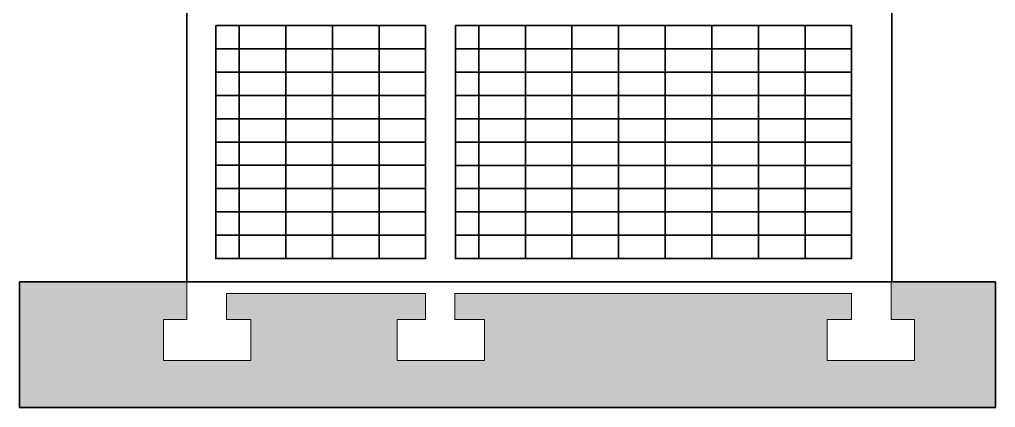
# Model space of a CAD drawing. Header units: inches. Extents: x 278 to 13058, y 15 to 10330.
# Drawn here: x 5562 to 6399, y 8008 to 8341 of the extents above; entities that cross this region are included whole.
import ezdxf

# ---------------------------------------------------------------- set-up
doc = ezdxf.new("R2010")
doc.units = ezdxf.units.IN
doc.header["$MEASUREMENT"] = 0
for name, color, linetype, lineweight in [('A-ANNO-SYMB', 3, 'Continuous', 18), ('A-ELEV-MBE1', 7, 'Continuous', 35), ('A-SECT-MCUT', 7, 'Continuous', 35), ('A-SECT-PATT', 8, 'Continuous', 18), ('A-WALL-FULL', 7, 'Continuous', 35)]:
    doc.layers.add(name, color=color, linetype=linetype, lineweight=lineweight)
pattern_1 = [(360, (5391.0993, 9254.723), (3.125, 6.25), [0, -6.25])]

msp = doc.modelspace()

# ---------------------------------------------------------------- hatches: boundary and pattern name
at = {"layer": 'A-SECT-PATT'}
h = msp.add_hatch(dxfattribs=at)
h.set_pattern_fill('DOTS', color=256, scale=100, angle=90, style=0)
h.set_pattern_definition(pattern_1)
h.paths.add_polyline_path([(6399.059, 8007.874), (6399.059, 8115.783), (6309.637, 8115.783), (6309.637, 8090.783), (6309.637, 8083.283), (6329.553, 8083.283), (6329.553, 8048.283), (6254.553, 8048.283), (6254.553, 8083.283), (6275.648, 8083.283), (6275.648, 8105.821), (5935.099, 8105.783), (5935.099, 8083.283), (5939.674, 8083.283), (5960.608, 8083.283), (5960.608, 8048.283), (5885.608, 8048.283), (5885.608, 8083.283), (5905.525, 8083.283), (5910.099, 8083.283), (5910.099, 8105.783), (5739.249, 8105.783), (5739.249, 8090.783), (5739.249, 8083.283), (5760.183, 8083.283), (5760.183, 8048.283), (5685.183, 8048.283), (5685.183, 8083.283), (5705.099, 8083.283), (5705.099, 8098.283), (5705.099, 8115.783), (5561.622, 8115.783), (5561.622, 8007.874)])
h = msp.add_hatch(dxfattribs=at)
h.set_pattern_fill('DOTS', color=256, scale=100, angle=90, style=0)
h.set_pattern_definition(pattern_1)
h.paths.add_polyline_path([(6399.059, 8007.874), (6399.059, 8115.783), (6309.637, 8115.783), (6309.637, 8090.783), (6309.637, 8083.283), (6329.553, 8083.283), (6329.553, 8048.283), (6254.553, 8048.283), (6254.553, 8083.283), (6275.648, 8083.283), (6275.648, 8105.821), (5935.099, 8105.783), (5935.099, 8083.283), (5939.674, 8083.283), (5960.608, 8083.283), (5960.608, 8048.283), (5885.608, 8048.283), (5885.608, 8083.283), (5905.525, 8083.283), (5910.099, 8083.283), (5910.099, 8105.783), (5739.249, 8105.783), (5739.249, 8090.783), (5739.249, 8083.283), (5760.183, 8083.283), (5760.183, 8048.283), (5685.183, 8048.283), (5685.183, 8083.283), (5705.099, 8083.283), (5705.099, 8098.283), (5705.099, 8115.783), (5561.622, 8115.783), (5561.622, 8007.874)])

# ---------------------------------------------------------------- linework, layer by layer
at = {"layer": 'A-ANNO-SYMB', "ltscale": 0.003}
for p, q in [((5705.099, 8115.783), (5705.099, 8090.783)), ((5705.099, 8115.783), (5705.099, 8090.783)), ((6309.637, 8115.783), (6309.637, 8090.783)), ((6309.637, 8115.783), (6309.637, 8090.783)), ((5705.099, 8098.283), (5705.099, 8083.283)), ((5705.099, 8098.283), (5705.099, 8083.283)), ((5910.099, 8105.783), (5739.249, 8105.783)), ((5739.249, 8105.783), (5739.249, 8090.783)), ((5910.099, 8105.783), (5739.249, 8105.783)), ((5739.249, 8105.783), (5739.249, 8090.783)), ((5739.249, 8098.283), (5739.249, 8083.283)), ((5739.249, 8098.283), (5739.249, 8083.283)), ((5910.099, 8105.783), (5910.099, 8083.283)), ((5910.099, 8105.783), (5910.099, 8083.283)), ((6275.677, 8105.821), (5935.099, 8105.783)), ((6275.677, 8105.821), (5935.099, 8105.783)), ((5935.099, 8105.783), (5935.099, 8083.283)), ((5935.099, 8105.783), (5935.099, 8083.283)), ((6275.648, 8105.821), (6275.648, 8083.283)), ((6275.648, 8105.821), (6275.648, 8083.283)), ((6309.637, 8098.283), (6309.637, 8083.283)), ((6309.637, 8098.283), (6309.637, 8083.283)), ((5685.183, 8083.283), (5685.183, 8048.283)), ((5705.099, 8083.283), (5685.183, 8083.283)), ((5685.183, 8083.283), (5685.183, 8048.283)), ((5705.099, 8083.283), (5685.183, 8083.283)), ((5760.183, 8083.283), (5739.249, 8083.283)), ((5760.183, 8083.283), (5739.249, 8083.283)), ((5760.183, 8083.283), (5760.183, 8048.283)), ((5760.183, 8083.283), (5760.183, 8048.283)), ((5885.608, 8083.283), (5885.608, 8048.283)), ((5905.525, 8083.283), (5885.608, 8083.283)), ((5885.608, 8083.283), (5885.608, 8048.283)), ((5905.525, 8083.283), (5885.608, 8083.283)), ((5910.099, 8083.283), (5905.525, 8083.283)), ((5910.099, 8083.283), (5905.525, 8083.283)), ((5939.674, 8083.283), (5935.099, 8083.283)), ((5939.674, 8083.283), (5935.099, 8083.283)), ((5960.608, 8083.283), (5939.674, 8083.283)), ((5960.608, 8083.283), (5939.674, 8083.283)), ((5960.608, 8083.283), (5960.608, 8048.283)), ((5960.608, 8083.283), (5960.608, 8048.283)), ((6254.553, 8083.283), (6254.553, 8048.283)), ((6254.553, 8083.283), (6275.648, 8083.283)), ((6254.553, 8083.283), (6254.553, 8048.283)), ((6254.553, 8083.283), (6275.648, 8083.283)), ((6309.637, 8083.283), (6329.553, 8083.283)), ((6309.637, 8083.283), (6329.553, 8083.283)), ((6329.553, 8083.283), (6329.553, 8048.283)), ((6329.553, 8083.283), (6329.553, 8048.283)), ((5760.183, 8048.283), (5685.183, 8048.283)), ((5760.183, 8048.283), (5685.183, 8048.283)), ((5960.608, 8048.283), (5885.608, 8048.283)), ((5960.608, 8048.283), (5885.608, 8048.283)), ((6254.553, 8048.283), (6329.553, 8048.283)), ((6254.553, 8048.283), (6329.553, 8048.283))]:
    msp.add_line(p, q, dxfattribs=at)
at = {"layer": 'A-ELEV-MBE1'}
for p, q in [((5705.099, 8370.717), (5705.099, 8115.783)), ((5705.099, 8370.717), (5705.099, 8115.783)), ((6310.099, 8335.783), (6310.099, 8115.783)), ((6310.099, 8335.783), (6310.099, 8115.783)), ((5729.375, 8135.783), (5910.099, 8135.763)), ((5729.375, 8135.783), (5910.099, 8135.763)), ((5935.125, 8135.761), (6275.648, 8135.724)), ((5935.125, 8135.761), (6275.648, 8135.724)), ((5705.099, 8115.783), (5561.622, 8115.783)), ((5705.099, 8115.783), (5561.622, 8115.783)), ((6399.059, 8115.783), (6310.099, 8115.783)), ((6399.059, 8115.783), (6310.099, 8115.783)), ((6399.059, 8007.874), (5561.622, 8007.874)), ((6399.059, 8007.874), (5561.622, 8007.874))]:
    msp.add_line(p, q, dxfattribs=at)
for points in [[(5730.099, 8335.763), (5750.099, 8335.763), (5750.099, 8315.763), (5730.099, 8315.763)], [(5730.099, 8335.763), (5750.099, 8335.763), (5750.099, 8315.763), (5730.099, 8315.763)], [(5750.099, 8335.763), (5790.099, 8335.763), (5790.099, 8315.763), (5750.099, 8315.763)], [(5750.099, 8335.763), (5790.099, 8335.763), (5790.099, 8315.763), (5750.099, 8315.763)], [(5790.099, 8335.763), (5830.099, 8335.763), (5830.099, 8315.763), (5790.099, 8315.763)], [(5790.099, 8335.763), (5830.099, 8335.763), (5830.099, 8315.763), (5790.099, 8315.763)], [(5830.099, 8335.763), (5870.099, 8335.763), (5870.099, 8315.763), (5830.099, 8315.763)], [(5830.099, 8335.763), (5870.099, 8335.763), (5870.099, 8315.763), (5830.099, 8315.763)], [(5870.099, 8335.763), (5910.099, 8335.763), (5910.099, 8315.763), (5870.099, 8315.763)], [(5870.099, 8335.763), (5910.099, 8335.763), (5910.099, 8315.763), (5870.099, 8315.763)], [(5935.648, 8335.724), (5955.648, 8335.724), (5955.648, 8315.724), (5935.648, 8315.724)], [(5935.648, 8335.724), (5955.648, 8335.724), (5955.648, 8315.724), (5935.648, 8315.724)], [(5955.648, 8335.724), (5995.648, 8335.724), (5995.648, 8315.724), (5955.648, 8315.724)], [(5955.648, 8335.724), (5995.648, 8335.724), (5995.648, 8315.724), (5955.648, 8315.724)], [(5995.648, 8335.724), (6035.648, 8335.724), (6035.648, 8315.724), (5995.648, 8315.724)], [(5995.648, 8335.724), (6035.648, 8335.724), (6035.648, 8315.724), (5995.648, 8315.724)], [(6035.648, 8335.724), (6075.648, 8335.724), (6075.648, 8315.724), (6035.648, 8315.724)], [(6035.648, 8335.724), (6075.648, 8335.724), (6075.648, 8315.724), (6035.648, 8315.724)], [(6075.648, 8335.724), (6115.648, 8335.724), (6115.648, 8315.724), (6075.648, 8315.724)], [(6075.648, 8335.724), (6115.648, 8335.724), (6115.648, 8315.724), (6075.648, 8315.724)], [(6115.648, 8335.724), (6155.648, 8335.724), (6155.648, 8315.724), (6115.648, 8315.724)], [(6115.648, 8335.724), (6155.648, 8335.724), (6155.648, 8315.724), (6115.648, 8315.724)], [(6155.648, 8335.724), (6195.648, 8335.724), (6195.648, 8315.724), (6155.648, 8315.724)], [(6155.648, 8335.724), (6195.648, 8335.724), (6195.648, 8315.724), (6155.648, 8315.724)], [(6195.648, 8335.724), (6235.648, 8335.724), (6235.648, 8315.724), (6195.648, 8315.724)], [(6195.648, 8335.724), (6235.648, 8335.724), (6235.648, 8315.724), (6195.648, 8315.724)], [(6235.648, 8335.724), (6275.648, 8335.724), (6275.648, 8315.724), (6235.648, 8315.724)], [(6235.648, 8335.724), (6275.648, 8335.724), (6275.648, 8315.724), (6235.648, 8315.724)], [(5730.099, 8315.763), (5750.099, 8315.763), (5750.099, 8295.763), (5730.099, 8295.763)], [(5730.099, 8315.763), (5750.099, 8315.763), (5750.099, 8295.763), (5730.099, 8295.763)], [(5750.099, 8315.763), (5790.099, 8315.763), (5790.099, 8295.763), (5750.099, 8295.763)], [(5750.099, 8315.763), (5790.099, 8315.763), (5790.099, 8295.763), (5750.099, 8295.763)], [(5790.099, 8315.763), (5830.099, 8315.763), (5830.099, 8295.763), (5790.099, 8295.763)], [(5790.099, 8315.763), (5830.099, 8315.763), (5830.099, 8295.763), (5790.099, 8295.763)], [(5830.099, 8315.763), (5870.099, 8315.763), (5870.099, 8295.763), (5830.099, 8295.763)], [(5830.099, 8315.763), (5870.099, 8315.763), (5870.099, 8295.763), (5830.099, 8295.763)], [(5870.099, 8315.763), (5910.099, 8315.763), (5910.099, 8295.763), (5870.099, 8295.763)], [(5870.099, 8315.763), (5910.099, 8315.763), (5910.099, 8295.763), (5870.099, 8295.763)], [(5935.648, 8315.724), (5955.648, 8315.724), (5955.648, 8295.724), (5935.648, 8295.724)], [(5935.648, 8315.724), (5955.648, 8315.724), (5955.648, 8295.724), (5935.648, 8295.724)], [(5955.648, 8315.724), (5995.648, 8315.724), (5995.648, 8295.724), (5955.648, 8295.724)], [(5955.648, 8315.724), (5995.648, 8315.724), (5995.648, 8295.724), (5955.648, 8295.724)], [(5995.648, 8315.724), (6035.648, 8315.724), (6035.648, 8295.724), (5995.648, 8295.724)], [(5995.648, 8315.724), (6035.648, 8315.724), (6035.648, 8295.724), (5995.648, 8295.724)], [(6035.648, 8315.724), (6075.648, 8315.724), (6075.648, 8295.724), (6035.648, 8295.724)], [(6035.648, 8315.724), (6075.648, 8315.724), (6075.648, 8295.724), (6035.648, 8295.724)], [(6075.648, 8315.724), (6115.648, 8315.724), (6115.648, 8295.724), (6075.648, 8295.724)], [(6075.648, 8315.724), (6115.648, 8315.724), (6115.648, 8295.724), (6075.648, 8295.724)], [(6115.648, 8315.724), (6155.648, 8315.724), (6155.648, 8295.724), (6115.648, 8295.724)], [(6115.648, 8315.724), (6155.648, 8315.724), (6155.648, 8295.724), (6115.648, 8295.724)], [(6155.648, 8315.724), (6195.648, 8315.724), (6195.648, 8295.724), (6155.648, 8295.724)], [(6155.648, 8315.724), (6195.648, 8315.724), (6195.648, 8295.724), (6155.648, 8295.724)], [(6195.648, 8315.724), (6235.648, 8315.724), (6235.648, 8295.724), (6195.648, 8295.724)], [(6195.648, 8315.724), (6235.648, 8315.724), (6235.648, 8295.724), (6195.648, 8295.724)], [(6235.648, 8315.724), (6275.648, 8315.724), (6275.648, 8295.724), (6235.648, 8295.724)], [(6235.648, 8315.724), (6275.648, 8315.724), (6275.648, 8295.724), (6235.648, 8295.724)], [(5730.099, 8295.763), (5750.099, 8295.763), (5750.099, 8275.763), (5730.099, 8275.763)], [(5730.099, 8295.763), (5750.099, 8295.763), (5750.099, 8275.763), (5730.099, 8275.763)], [(5750.099, 8295.763), (5790.099, 8295.763), (5790.099, 8275.763), (5750.099, 8275.763)], [(5750.099, 8295.763), (5790.099, 8295.763), (5790.099, 8275.763), (5750.099, 8275.763)], [(5790.099, 8295.763), (5830.099, 8295.763), (5830.099, 8275.763), (5790.099, 8275.763)], [(5790.099, 8295.763), (5830.099, 8295.763), (5830.099, 8275.763), (5790.099, 8275.763)], [(5830.099, 8295.763), (5870.099, 8295.763), (5870.099, 8275.763), (5830.099, 8275.763)], [(5830.099, 8295.763), (5870.099, 8295.763), (5870.099, 8275.763), (5830.099, 8275.763)], [(5870.099, 8295.763), (5910.099, 8295.763), (5910.099, 8275.763), (5870.099, 8275.763)], [(5870.099, 8295.763), (5910.099, 8295.763), (5910.099, 8275.763), (5870.099, 8275.763)], [(5935.648, 8295.724), (5955.648, 8295.724), (5955.648, 8275.724), (5935.648, 8275.724)], [(5935.648, 8295.724), (5955.648, 8295.724), (5955.648, 8275.724), (5935.648, 8275.724)], [(5955.648, 8295.724), (5995.648, 8295.724), (5995.648, 8275.724), (5955.648, 8275.724)], [(5955.648, 8295.724), (5995.648, 8295.724), (5995.648, 8275.724), (5955.648, 8275.724)], [(5995.648, 8295.724), (6035.648, 8295.724), (6035.648, 8275.724), (5995.648, 8275.724)], [(5995.648, 8295.724), (6035.648, 8295.724), (6035.648, 8275.724), (5995.648, 8275.724)], [(6035.648, 8295.724), (6075.648, 8295.724), (6075.648, 8275.724), (6035.648, 8275.724)], [(6035.648, 8295.724), (6075.648, 8295.724), (6075.648, 8275.724), (6035.648, 8275.724)], [(6075.648, 8295.724), (6115.648, 8295.724), (6115.648, 8275.724), (6075.648, 8275.724)], [(6075.648, 8295.724), (6115.648, 8295.724), (6115.648, 8275.724), (6075.648, 8275.724)], [(6115.648, 8295.724), (6155.648, 8295.724), (6155.648, 8275.724), (6115.648, 8275.724)], [(6115.648, 8295.724), (6155.648, 8295.724), (6155.648, 8275.724), (6115.648, 8275.724)], [(6155.648, 8295.724), (6195.648, 8295.724), (6195.648, 8275.724), (6155.648, 8275.724)], [(6155.648, 8295.724), (6195.648, 8295.724), (6195.648, 8275.724), (6155.648, 8275.724)], [(6195.648, 8295.724), (6235.648, 8295.724), (6235.648, 8275.724), (6195.648, 8275.724)], [(6195.648, 8295.724), (6235.648, 8295.724), (6235.648, 8275.724), (6195.648, 8275.724)], [(6235.648, 8295.724), (6275.648, 8295.724), (6275.648, 8275.724), (6235.648, 8275.724)], [(6235.648, 8295.724), (6275.648, 8295.724), (6275.648, 8275.724), (6235.648, 8275.724)], [(5730.099, 8275.763), (5750.099, 8275.763), (5750.099, 8255.763), (5730.099, 8255.763)], [(5730.099, 8275.763), (5750.099, 8275.763), (5750.099, 8255.763), (5730.099, 8255.763)], [(5750.099, 8275.763), (5790.099, 8275.763), (5790.099, 8255.763), (5750.099, 8255.763)], [(5750.099, 8275.763), (5790.099, 8275.763), (5790.099, 8255.763), (5750.099, 8255.763)], [(5790.099, 8275.763), (5830.099, 8275.763), (5830.099, 8255.763), (5790.099, 8255.763)], [(5790.099, 8275.763), (5830.099, 8275.763), (5830.099, 8255.763), (5790.099, 8255.763)], [(5830.099, 8275.763), (5870.099, 8275.763), (5870.099, 8255.763), (5830.099, 8255.763)], [(5830.099, 8275.763), (5870.099, 8275.763), (5870.099, 8255.763), (5830.099, 8255.763)], [(5870.099, 8275.763), (5910.099, 8275.763), (5910.099, 8255.763), (5870.099, 8255.763)], [(5870.099, 8275.763), (5910.099, 8275.763), (5910.099, 8255.763), (5870.099, 8255.763)], [(5935.648, 8275.724), (5955.648, 8275.724), (5955.648, 8255.724), (5935.648, 8255.724)], [(5935.648, 8275.724), (5955.648, 8275.724), (5955.648, 8255.724), (5935.648, 8255.724)], [(5955.648, 8275.724), (5995.648, 8275.724), (5995.648, 8255.724), (5955.648, 8255.724)], [(5955.648, 8275.724), (5995.648, 8275.724), (5995.648, 8255.724), (5955.648, 8255.724)], [(5995.648, 8275.724), (6035.648, 8275.724), (6035.648, 8255.724), (5995.648, 8255.724)], [(5995.648, 8275.724), (6035.648, 8275.724), (6035.648, 8255.724), (5995.648, 8255.724)], [(6035.648, 8275.724), (6075.648, 8275.724), (6075.648, 8255.724), (6035.648, 8255.724)], [(6035.648, 8275.724), (6075.648, 8275.724), (6075.648, 8255.724), (6035.648, 8255.724)], [(6075.648, 8275.724), (6115.648, 8275.724), (6115.648, 8255.724), (6075.648, 8255.724)], [(6075.648, 8275.724), (6115.648, 8275.724), (6115.648, 8255.724), (6075.648, 8255.724)], [(6115.648, 8275.724), (6155.648, 8275.724), (6155.648, 8255.724), (6115.648, 8255.724)], [(6115.648, 8275.724), (6155.648, 8275.724), (6155.648, 8255.724), (6115.648, 8255.724)], [(6155.648, 8275.724), (6195.648, 8275.724), (6195.648, 8255.724), (6155.648, 8255.724)], [(6155.648, 8275.724), (6195.648, 8275.724), (6195.648, 8255.724), (6155.648, 8255.724)], [(6195.648, 8275.724), (6235.648, 8275.724), (6235.648, 8255.724), (6195.648, 8255.724)], [(6195.648, 8275.724), (6235.648, 8275.724), (6235.648, 8255.724), (6195.648, 8255.724)], [(6235.648, 8275.724), (6275.648, 8275.724), (6275.648, 8255.724), (6235.648, 8255.724)], [(6235.648, 8275.724), (6275.648, 8275.724), (6275.648, 8255.724), (6235.648, 8255.724)], [(5730.099, 8255.763), (5750.099, 8255.763), (5750.099, 8235.763), (5730.099, 8235.763)], [(5730.099, 8255.763), (5750.099, 8255.763), (5750.099, 8235.763), (5730.099, 8235.763)], [(5750.099, 8255.763), (5790.099, 8255.763), (5790.099, 8235.763), (5750.099, 8235.763)], [(5750.099, 8255.763), (5790.099, 8255.763), (5790.099, 8235.763), (5750.099, 8235.763)], [(5790.099, 8255.763), (5830.099, 8255.763), (5830.099, 8235.763), (5790.099, 8235.763)], [(5790.099, 8255.763), (5830.099, 8255.763), (5830.099, 8235.763), (5790.099, 8235.763)], [(5830.099, 8255.763), (5870.099, 8255.763), (5870.099, 8235.763), (5830.099, 8235.763)], [(5830.099, 8255.763), (5870.099, 8255.763), (5870.099, 8235.763), (5830.099, 8235.763)], [(5870.099, 8255.763), (5910.099, 8255.763), (5910.099, 8235.763), (5870.099, 8235.763)], [(5870.099, 8255.763), (5910.099, 8255.763), (5910.099, 8235.763), (5870.099, 8235.763)], [(5935.648, 8255.724), (5955.648, 8255.724), (5955.648, 8235.724), (5935.648, 8235.724)], [(5935.648, 8255.724), (5955.648, 8255.724), (5955.648, 8235.724), (5935.648, 8235.724)], [(5955.648, 8255.724), (5995.648, 8255.724), (5995.648, 8235.724), (5955.648, 8235.724)], [(5955.648, 8255.724), (5995.648, 8255.724), (5995.648, 8235.724), (5955.648, 8235.724)], [(5995.648, 8255.724), (6035.648, 8255.724), (6035.648, 8235.724), (5995.648, 8235.724)], [(5995.648, 8255.724), (6035.648, 8255.724), (6035.648, 8235.724), (5995.648, 8235.724)], [(6035.648, 8255.724), (6075.648, 8255.724), (6075.648, 8235.724), (6035.648, 8235.724)], [(6035.648, 8255.724), (6075.648, 8255.724), (6075.648, 8235.724), (6035.648, 8235.724)], [(6075.648, 8255.724), (6115.648, 8255.724), (6115.648, 8235.724), (6075.648, 8235.724)], [(6075.648, 8255.724), (6115.648, 8255.724), (6115.648, 8235.724), (6075.648, 8235.724)], [(6115.648, 8255.724), (6155.648, 8255.724), (6155.648, 8235.724), (6115.648, 8235.724)], [(6115.648, 8255.724), (6155.648, 8255.724), (6155.648, 8235.724), (6115.648, 8235.724)], [(6155.648, 8255.724), (6195.648, 8255.724), (6195.648, 8235.724), (6155.648, 8235.724)], [(6155.648, 8255.724), (6195.648, 8255.724), (6195.648, 8235.724), (6155.648, 8235.724)], [(6195.648, 8255.724), (6235.648, 8255.724), (6235.648, 8235.724), (6195.648, 8235.724)], [(6195.648, 8255.724), (6235.648, 8255.724), (6235.648, 8235.724), (6195.648, 8235.724)], [(6235.648, 8255.724), (6275.648, 8255.724), (6275.648, 8235.724), (6235.648, 8235.724)], [(6235.648, 8255.724), (6275.648, 8255.724), (6275.648, 8235.724), (6235.648, 8235.724)], [(5730.099, 8235.763), (5750.099, 8235.763), (5750.099, 8215.763), (5730.099, 8215.763)], [(5730.099, 8235.763), (5750.099, 8235.763), (5750.099, 8215.763), (5730.099, 8215.763)], [(5750.099, 8235.763), (5790.099, 8235.763), (5790.099, 8215.763), (5750.099, 8215.763)], [(5750.099, 8235.763), (5790.099, 8235.763), (5790.099, 8215.763), (5750.099, 8215.763)], [(5790.099, 8235.763), (5830.099, 8235.763), (5830.099, 8215.763), (5790.099, 8215.763)], [(5790.099, 8235.763), (5830.099, 8235.763), (5830.099, 8215.763), (5790.099, 8215.763)], [(5830.099, 8235.763), (5870.099, 8235.763), (5870.099, 8215.763), (5830.099, 8215.763)], [(5830.099, 8235.763), (5870.099, 8235.763), (5870.099, 8215.763), (5830.099, 8215.763)], [(5870.099, 8235.763), (5910.099, 8235.763), (5910.099, 8215.763), (5870.099, 8215.763)], [(5870.099, 8235.763), (5910.099, 8235.763), (5910.099, 8215.763), (5870.099, 8215.763)], [(5935.648, 8235.724), (5955.648, 8235.724), (5955.648, 8215.724), (5935.648, 8215.724)], [(5935.648, 8235.724), (5955.648, 8235.724), (5955.648, 8215.724), (5935.648, 8215.724)], [(5955.648, 8235.724), (5995.648, 8235.724), (5995.648, 8215.724), (5955.648, 8215.724)], [(5955.648, 8235.724), (5995.648, 8235.724), (5995.648, 8215.724), (5955.648, 8215.724)], [(5995.648, 8235.724), (6035.648, 8235.724), (6035.648, 8215.724), (5995.648, 8215.724)], [(5995.648, 8235.724), (6035.648, 8235.724), (6035.648, 8215.724), (5995.648, 8215.724)], [(6035.648, 8235.724), (6075.648, 8235.724), (6075.648, 8215.724), (6035.648, 8215.724)], [(6035.648, 8235.724), (6075.648, 8235.724), (6075.648, 8215.724), (6035.648, 8215.724)], [(6075.648, 8235.724), (6115.648, 8235.724), (6115.648, 8215.724), (6075.648, 8215.724)], [(6075.648, 8235.724), (6115.648, 8235.724), (6115.648, 8215.724), (6075.648, 8215.724)], [(6115.648, 8235.724), (6155.648, 8235.724), (6155.648, 8215.724), (6115.648, 8215.724)], [(6115.648, 8235.724), (6155.648, 8235.724), (6155.648, 8215.724), (6115.648, 8215.724)], [(6155.648, 8235.724), (6195.648, 8235.724), (6195.648, 8215.724), (6155.648, 8215.724)], [(6155.648, 8235.724), (6195.648, 8235.724), (6195.648, 8215.724), (6155.648, 8215.724)], [(6195.648, 8235.724), (6235.648, 8235.724), (6235.648, 8215.724), (6195.648, 8215.724)], [(6195.648, 8235.724), (6235.648, 8235.724), (6235.648, 8215.724), (6195.648, 8215.724)], [(6235.648, 8235.724), (6275.648, 8235.724), (6275.648, 8215.724), (6235.648, 8215.724)], [(6235.648, 8235.724), (6275.648, 8235.724), (6275.648, 8215.724), (6235.648, 8215.724)], [(5730.099, 8215.763), (5750.099, 8215.763), (5750.099, 8195.763), (5730.099, 8195.763)], [(5730.099, 8215.763), (5750.099, 8215.763), (5750.099, 8195.763), (5730.099, 8195.763)], [(5750.099, 8215.763), (5790.099, 8215.763), (5790.099, 8195.763), (5750.099, 8195.763)], [(5750.099, 8215.763), (5790.099, 8215.763), (5790.099, 8195.763), (5750.099, 8195.763)], [(5790.099, 8215.763), (5830.099, 8215.763), (5830.099, 8195.763), (5790.099, 8195.763)], [(5790.099, 8215.763), (5830.099, 8215.763), (5830.099, 8195.763), (5790.099, 8195.763)], [(5830.099, 8215.763), (5870.099, 8215.763), (5870.099, 8195.763), (5830.099, 8195.763)], [(5830.099, 8215.763), (5870.099, 8215.763), (5870.099, 8195.763), (5830.099, 8195.763)], [(5870.099, 8215.763), (5910.099, 8215.763), (5910.099, 8195.763), (5870.099, 8195.763)], [(5870.099, 8215.763), (5910.099, 8215.763), (5910.099, 8195.763), (5870.099, 8195.763)], [(5935.648, 8215.724), (5955.648, 8215.724), (5955.648, 8195.724), (5935.648, 8195.724)], [(5935.648, 8215.724), (5955.648, 8215.724), (5955.648, 8195.724), (5935.648, 8195.724)], [(5955.648, 8215.724), (5995.648, 8215.724), (5995.648, 8195.724), (5955.648, 8195.724)], [(5955.648, 8215.724), (5995.648, 8215.724), (5995.648, 8195.724), (5955.648, 8195.724)], [(5995.648, 8215.724), (6035.648, 8215.724), (6035.648, 8195.724), (5995.648, 8195.724)], [(5995.648, 8215.724), (6035.648, 8215.724), (6035.648, 8195.724), (5995.648, 8195.724)], [(6035.648, 8215.724), (6075.648, 8215.724), (6075.648, 8195.724), (6035.648, 8195.724)], [(6035.648, 8215.724), (6075.648, 8215.724), (6075.648, 8195.724), (6035.648, 8195.724)], [(6075.648, 8215.724), (6115.648, 8215.724), (6115.648, 8195.724), (6075.648, 8195.724)], [(6075.648, 8215.724), (6115.648, 8215.724), (6115.648, 8195.724), (6075.648, 8195.724)], [(6115.648, 8215.724), (6155.648, 8215.724), (6155.648, 8195.724), (6115.648, 8195.724)], [(6115.648, 8215.724), (6155.648, 8215.724), (6155.648, 8195.724), (6115.648, 8195.724)], [(6155.648, 8215.724), (6195.648, 8215.724), (6195.648, 8195.724), (6155.648, 8195.724)], [(6155.648, 8215.724), (6195.648, 8215.724), (6195.648, 8195.724), (6155.648, 8195.724)], [(6195.648, 8215.724), (6235.648, 8215.724), (6235.648, 8195.724), (6195.648, 8195.724)], [(6195.648, 8215.724), (6235.648, 8215.724), (6235.648, 8195.724), (6195.648, 8195.724)], [(6235.648, 8215.724), (6275.648, 8215.724), (6275.648, 8195.724), (6235.648, 8195.724)], [(6235.648, 8215.724), (6275.648, 8215.724), (6275.648, 8195.724), (6235.648, 8195.724)], [(5730.099, 8195.763), (5750.099, 8195.763), (5750.099, 8175.763), (5730.099, 8175.763)], [(5730.099, 8195.763), (5750.099, 8195.763), (5750.099, 8175.763), (5730.099, 8175.763)], [(5750.099, 8195.763), (5790.099, 8195.763), (5790.099, 8175.763), (5750.099, 8175.763)], [(5750.099, 8195.763), (5790.099, 8195.763), (5790.099, 8175.763), (5750.099, 8175.763)], [(5790.099, 8195.763), (5830.099, 8195.763), (5830.099, 8175.763), (5790.099, 8175.763)], [(5790.099, 8195.763), (5830.099, 8195.763), (5830.099, 8175.763), (5790.099, 8175.763)], [(5830.099, 8195.763), (5870.099, 8195.763), (5870.099, 8175.763), (5830.099, 8175.763)], [(5830.099, 8195.763), (5870.099, 8195.763), (5870.099, 8175.763), (5830.099, 8175.763)], [(5870.099, 8195.763), (5910.099, 8195.763), (5910.099, 8175.763), (5870.099, 8175.763)], [(5870.099, 8195.763), (5910.099, 8195.763), (5910.099, 8175.763), (5870.099, 8175.763)], [(5935.648, 8195.724), (5955.648, 8195.724), (5955.648, 8175.724), (5935.648, 8175.724)], [(5935.648, 8195.724), (5955.648, 8195.724), (5955.648, 8175.724), (5935.648, 8175.724)], [(5955.648, 8195.724), (5995.648, 8195.724), (5995.648, 8175.724), (5955.648, 8175.724)], [(5955.648, 8195.724), (5995.648, 8195.724), (5995.648, 8175.724), (5955.648, 8175.724)], [(5995.648, 8195.724), (6035.648, 8195.724), (6035.648, 8175.724), (5995.648, 8175.724)], [(5995.648, 8195.724), (6035.648, 8195.724), (6035.648, 8175.724), (5995.648, 8175.724)], [(6035.648, 8195.724), (6075.648, 8195.724), (6075.648, 8175.724), (6035.648, 8175.724)], [(6035.648, 8195.724), (6075.648, 8195.724), (6075.648, 8175.724), (6035.648, 8175.724)], [(6075.648, 8195.724), (6115.648, 8195.724), (6115.648, 8175.724), (6075.648, 8175.724)], [(6075.648, 8195.724), (6115.648, 8195.724), (6115.648, 8175.724), (6075.648, 8175.724)], [(6115.648, 8195.724), (6155.648, 8195.724), (6155.648, 8175.724), (6115.648, 8175.724)], [(6115.648, 8195.724), (6155.648, 8195.724), (6155.648, 8175.724), (6115.648, 8175.724)], [(6155.648, 8195.724), (6195.648, 8195.724), (6195.648, 8175.724), (6155.648, 8175.724)], [(6155.648, 8195.724), (6195.648, 8195.724), (6195.648, 8175.724), (6155.648, 8175.724)], [(6195.648, 8195.724), (6235.648, 8195.724), (6235.648, 8175.724), (6195.648, 8175.724)], [(6195.648, 8195.724), (6235.648, 8195.724), (6235.648, 8175.724), (6195.648, 8175.724)], [(6235.648, 8195.724), (6275.648, 8195.724), (6275.648, 8175.724), (6235.648, 8175.724)], [(6235.648, 8195.724), (6275.648, 8195.724), (6275.648, 8175.724), (6235.648, 8175.724)], [(5730.099, 8175.763), (5750.099, 8175.763), (5750.099, 8155.763), (5730.099, 8155.763)], [(5730.099, 8175.763), (5750.099, 8175.763), (5750.099, 8155.763), (5730.099, 8155.763)], [(5750.099, 8175.763), (5790.099, 8175.763), (5790.099, 8155.763), (5750.099, 8155.763)], [(5750.099, 8175.763), (5790.099, 8175.763), (5790.099, 8155.763), (5750.099, 8155.763)], [(5790.099, 8175.763), (5830.099, 8175.763), (5830.099, 8155.763), (5790.099, 8155.763)], [(5790.099, 8175.763), (5830.099, 8175.763), (5830.099, 8155.763), (5790.099, 8155.763)], [(5830.099, 8175.763), (5870.099, 8175.763), (5870.099, 8155.763), (5830.099, 8155.763)], [(5830.099, 8175.763), (5870.099, 8175.763), (5870.099, 8155.763), (5830.099, 8155.763)], [(5870.099, 8175.763), (5910.099, 8175.763), (5910.099, 8155.763), (5870.099, 8155.763)], [(5870.099, 8175.763), (5910.099, 8175.763), (5910.099, 8155.763), (5870.099, 8155.763)], [(5935.648, 8175.724), (5955.648, 8175.724), (5955.648, 8155.724), (5935.648, 8155.724)], [(5935.648, 8175.724), (5955.648, 8175.724), (5955.648, 8155.724), (5935.648, 8155.724)], [(5955.648, 8175.724), (5995.648, 8175.724), (5995.648, 8155.724), (5955.648, 8155.724)], [(5955.648, 8175.724), (5995.648, 8175.724), (5995.648, 8155.724), (5955.648, 8155.724)], [(5995.648, 8175.724), (6035.648, 8175.724), (6035.648, 8155.724), (5995.648, 8155.724)], [(5995.648, 8175.724), (6035.648, 8175.724), (6035.648, 8155.724), (5995.648, 8155.724)], [(6035.648, 8175.724), (6075.648, 8175.724), (6075.648, 8155.724), (6035.648, 8155.724)], [(6035.648, 8175.724), (6075.648, 8175.724), (6075.648, 8155.724), (6035.648, 8155.724)], [(6075.648, 8175.724), (6115.648, 8175.724), (6115.648, 8155.724), (6075.648, 8155.724)], [(6075.648, 8175.724), (6115.648, 8175.724), (6115.648, 8155.724), (6075.648, 8155.724)], [(6115.648, 8175.724), (6155.648, 8175.724), (6155.648, 8155.724), (6115.648, 8155.724)], [(6115.648, 8175.724), (6155.648, 8175.724), (6155.648, 8155.724), (6115.648, 8155.724)], [(6155.648, 8175.724), (6195.648, 8175.724), (6195.648, 8155.724), (6155.648, 8155.724)], [(6155.648, 8175.724), (6195.648, 8175.724), (6195.648, 8155.724), (6155.648, 8155.724)], [(6195.648, 8175.724), (6235.648, 8175.724), (6235.648, 8155.724), (6195.648, 8155.724)], [(6195.648, 8175.724), (6235.648, 8175.724), (6235.648, 8155.724), (6195.648, 8155.724)], [(6235.648, 8175.724), (6275.648, 8175.724), (6275.648, 8155.724), (6235.648, 8155.724)], [(6235.648, 8175.724), (6275.648, 8175.724), (6275.648, 8155.724), (6235.648, 8155.724)], [(5730.099, 8155.763), (5750.099, 8155.763), (5750.099, 8135.763), (5730.099, 8135.763)], [(5730.099, 8155.763), (5750.099, 8155.763), (5750.099, 8135.763), (5730.099, 8135.763)], [(5750.099, 8155.763), (5790.099, 8155.763), (5790.099, 8135.763), (5750.099, 8135.763)], [(5750.099, 8155.763), (5790.099, 8155.763), (5790.099, 8135.763), (5750.099, 8135.763)], [(5790.099, 8155.763), (5830.099, 8155.763), (5830.099, 8135.763), (5790.099, 8135.763)], [(5790.099, 8155.763), (5830.099, 8155.763), (5830.099, 8135.763), (5790.099, 8135.763)], [(5830.099, 8155.763), (5870.099, 8155.763), (5870.099, 8135.763), (5830.099, 8135.763)], [(5830.099, 8155.763), (5870.099, 8155.763), (5870.099, 8135.763), (5830.099, 8135.763)], [(5870.099, 8155.763), (5910.099, 8155.763), (5910.099, 8135.763), (5870.099, 8135.763)], [(5870.099, 8155.763), (5910.099, 8155.763), (5910.099, 8135.763), (5870.099, 8135.763)], [(5935.648, 8155.724), (5955.648, 8155.724), (5955.648, 8135.724), (5935.648, 8135.724)], [(5935.648, 8155.724), (5955.648, 8155.724), (5955.648, 8135.724), (5935.648, 8135.724)], [(5955.648, 8155.724), (5995.648, 8155.724), (5995.648, 8135.724), (5955.648, 8135.724)], [(5955.648, 8155.724), (5995.648, 8155.724), (5995.648, 8135.724), (5955.648, 8135.724)], [(5995.648, 8155.724), (6035.648, 8155.724), (6035.648, 8135.724), (5995.648, 8135.724)], [(5995.648, 8155.724), (6035.648, 8155.724), (6035.648, 8135.724), (5995.648, 8135.724)], [(6035.648, 8155.724), (6075.648, 8155.724), (6075.648, 8135.724), (6035.648, 8135.724)], [(6035.648, 8155.724), (6075.648, 8155.724), (6075.648, 8135.724), (6035.648, 8135.724)], [(6075.648, 8155.724), (6115.648, 8155.724), (6115.648, 8135.724), (6075.648, 8135.724)], [(6075.648, 8155.724), (6115.648, 8155.724), (6115.648, 8135.724), (6075.648, 8135.724)], [(6115.648, 8155.724), (6155.648, 8155.724), (6155.648, 8135.724), (6115.648, 8135.724)], [(6115.648, 8155.724), (6155.648, 8155.724), (6155.648, 8135.724), (6115.648, 8135.724)], [(6195.648, 8155.724), (6235.648, 8155.724), (6235.648, 8135.724), (6195.648, 8135.724)], [(6195.648, 8155.724), (6235.648, 8155.724), (6235.648, 8135.724), (6195.648, 8135.724)], [(6235.648, 8155.724), (6275.648, 8155.724), (6275.648, 8135.724), (6235.648, 8135.724)], [(6235.648, 8155.724), (6275.648, 8155.724), (6275.648, 8135.724), (6235.648, 8135.724)]]:
    msp.add_lwpolyline(points, close=True, dxfattribs=at)
msp.add_lwpolyline([(5705.099, 8115.783), (6310.099, 8115.783)], dxfattribs=at)
msp.add_lwpolyline([(5705.099, 8115.783), (6310.099, 8115.783)], dxfattribs=at)
at = {"layer": 'A-SECT-MCUT'}
msp.add_line((6310.099, 8370.717), (6310.099, 8335.783), dxfattribs=at)
msp.add_line((6310.099, 8370.717), (6310.099, 8335.783), dxfattribs=at)
at = {"layer": 'A-WALL-FULL'}
for p, q in [((5561.622, 8115.783), (5561.622, 8007.874)), ((6399.059, 8115.783), (6399.059, 8007.874))]:
    msp.add_line(p, q, dxfattribs=at)

doc.saveas('drawing.dxf')
